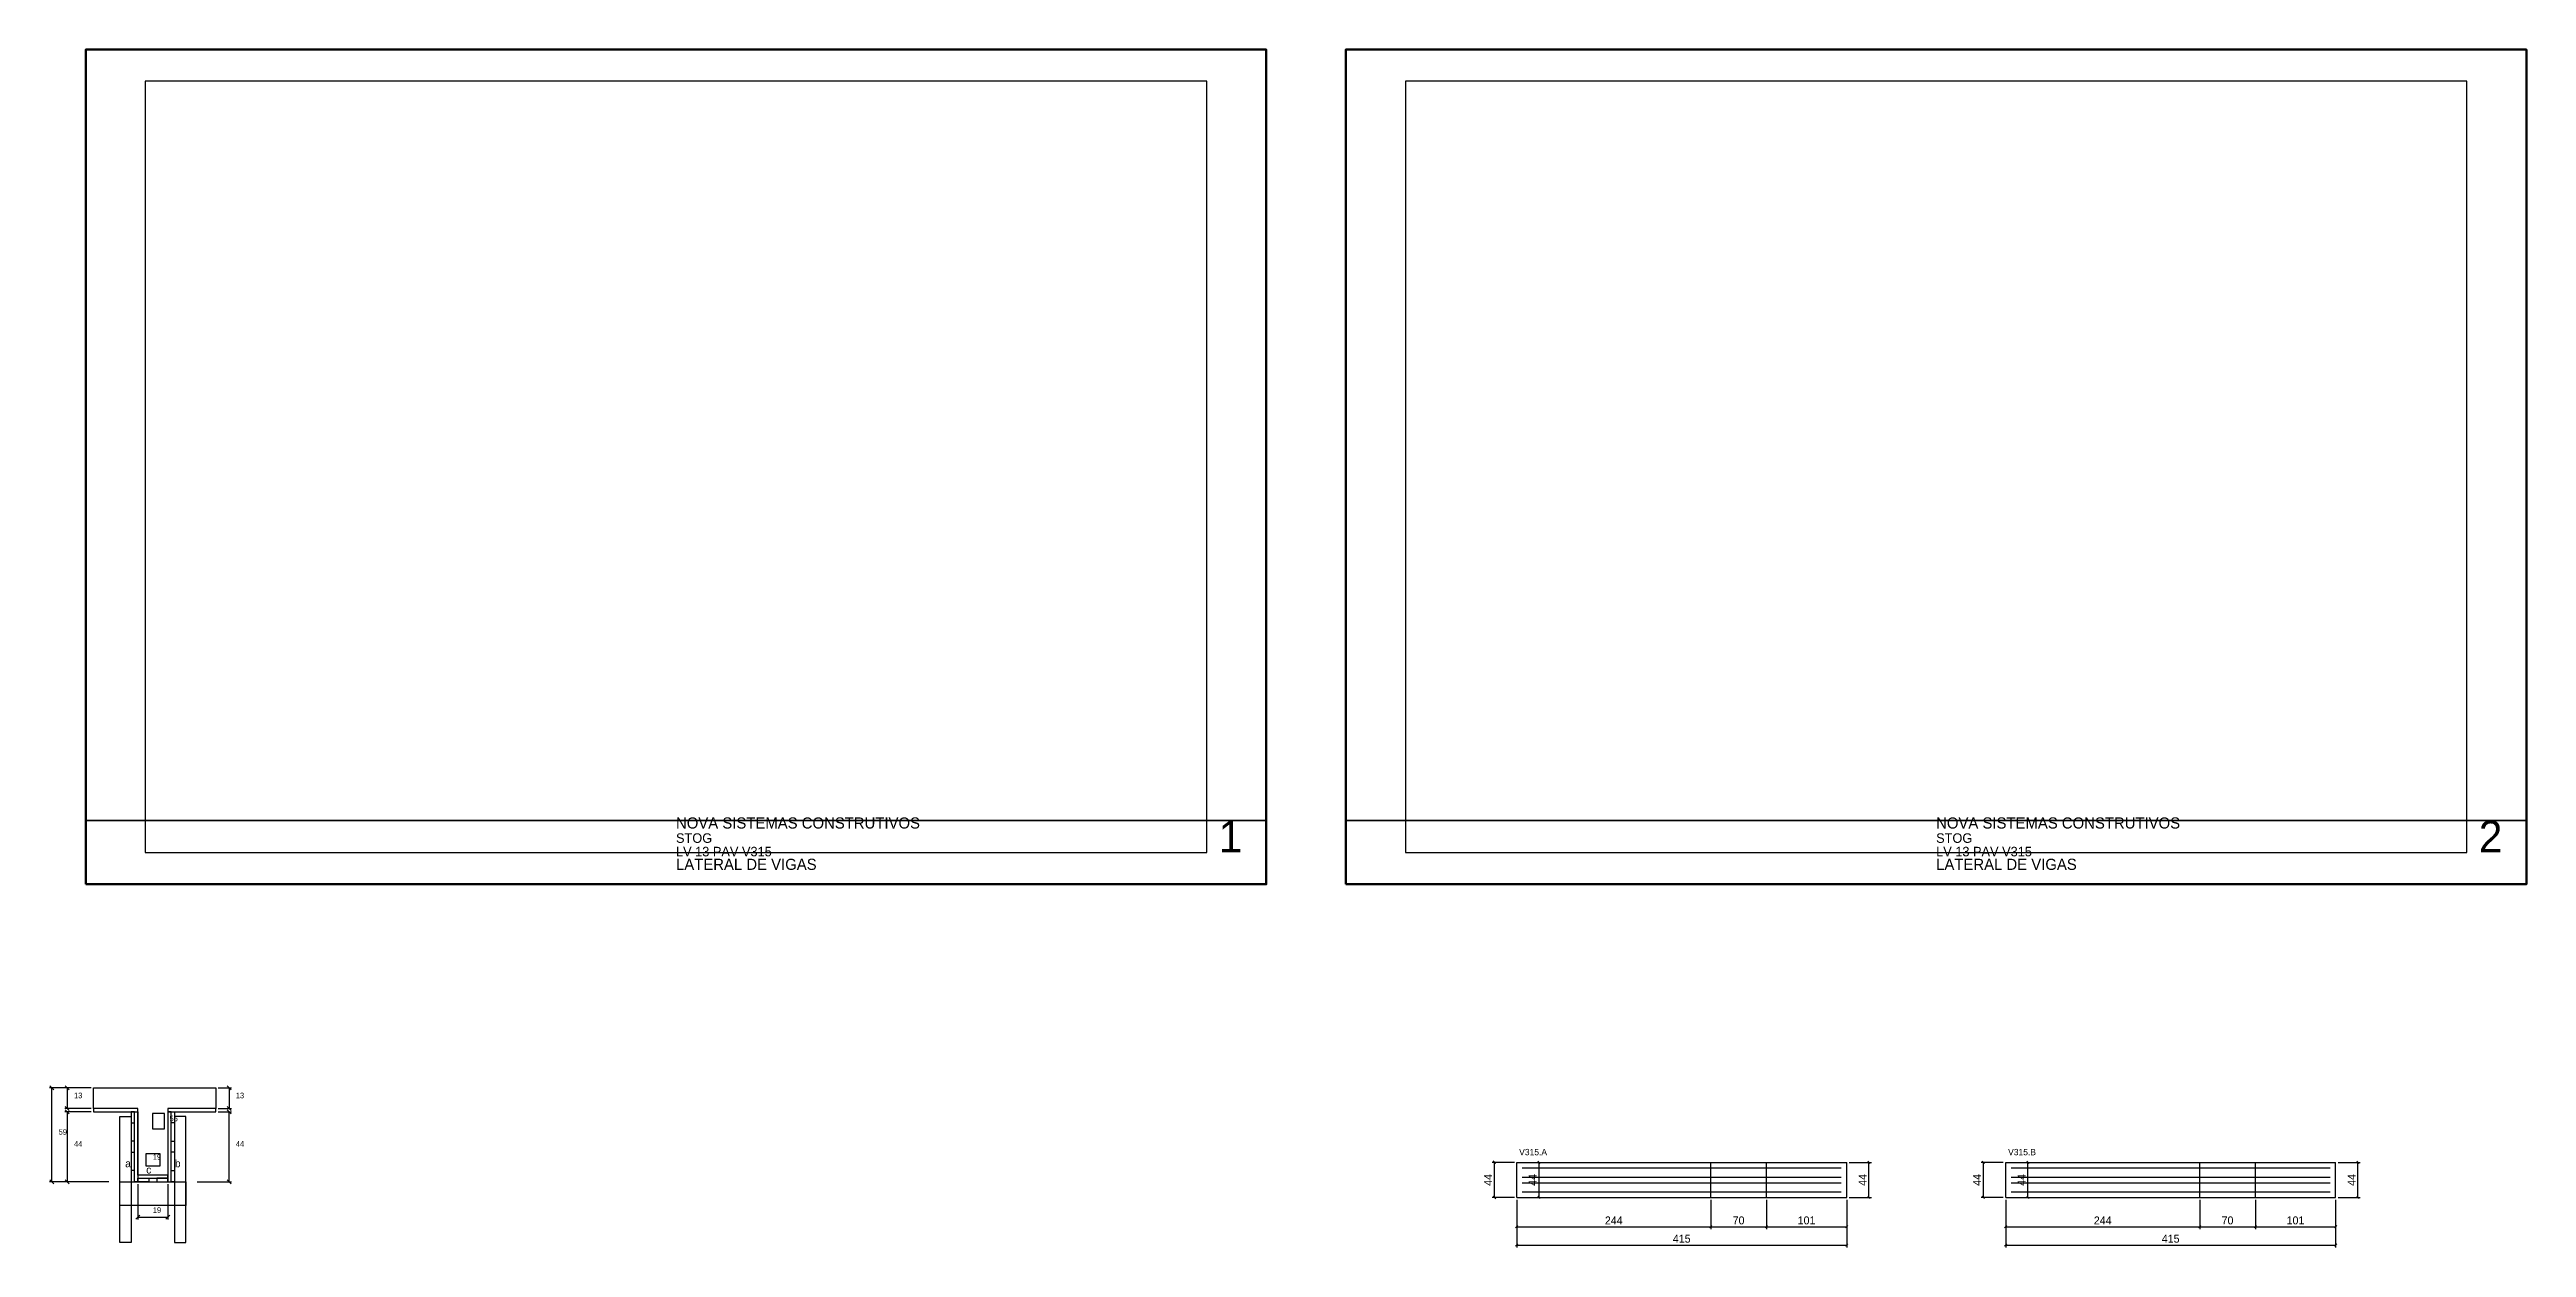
# Model space of a CAD drawing. Extents: x -9000 to 3070, y -257 to 1250.
# Drawn here: x -45 to 3070, y -257 to 1250 of the extents above.
import ezdxf

# ---------------------------------------------------------------- set-up
doc = ezdxf.new("R2010")
doc.units = 0
for name, color, linetype in [('CARIMBO', 255, 'Continuous'), ('CONCRETO', 251, 'Continuous'), ('COTA', 241, 'Continuous'), ('Cota Seção (2x)', 241, 'Continuous'), ('detalhes', 7, 'Continuous'), ('Folhas', 255, 'Continuous'), ('Madeira', 126, 'Continuous'), ('NOMENCLATURA', 7, 'Continuous'), ('Painéis', 200, 'Continuous'), ('SARR_2.2x7', 40, 'Continuous'), ('SARR_3.5x7', 81, 'Continuous')]:
    doc.layers.add(name, color=color, linetype=linetype)
doc.dimstyles.new('PAINEL', dxfattribs={"dimtxt": 10, "dimasz": 3, "dimexe": 3, "dimexo": 3, "dimgap": 3, "dimtad": 1, "dimblk": 'OBLIQUE', "dimblk1": 'OBLIQUE', "dimcen": 2.5, "dimclrd": 4, "dimclre": 4, "dimclrt": 240, "dimazin": 3, "dimtfac": 1, "dimtmove": 0, "dimatfit": 3})

# ---------------------------------------------------------------- blocks, each defined once
blk = doc.blocks.new('_OBLIQUE')
at = {"color": 0, "linetype": 'BYBLOCK'}
blk.add_line((-0.5, -0.5), (0.5, 0.5), dxfattribs=at)

msp = doc.modelspace()

# ---------------------------------------------------------------- linework, layer by layer
at = {"layer": 'CARIMBO', "lineweight": 35}
for p, q in [((0, 280), (1485, 280)), ((1585, 280), (3070, 280))]:
    msp.add_line(p, q, dxfattribs=at)
at = {"layer": 'CONCRETO', "color": 251}
msp.add_lwpolyline([(9.9, -82.25), (9.9, -56.25), (163.5, -56.25), (163.5, -82.25), (103.5, -82.25), (103.5, -166.25), (65.5, -166.25), (65.5, -82.25), (9.9, -82.25)], dxfattribs=at)
at = {"layer": 'COTA', "color": 4}
for p, q in [((6.9, -56.25), (-45.477, -56.25)), ((-42.477, -174.25), (-42.477, -56.25)), ((6.9, -56.25), (-26.157, -56.25)), ((-23.157, -56.25), (-23.157, -82.25)), ((166.5, -56.25), (183.372, -56.25)), ((180.372, -56.25), (180.372, -82.25)), ((6.9, -82.25), (-26.157, -82.25)), ((6.9, -86.25), (-26.157, -86.25)), ((-23.157, -86.25), (-23.157, -174.25)), ((166.5, -82.25), (183.372, -82.25)), ((166.5, -86.25), (183.372, -86.25)), ((180.372, -174.25), (180.372, -86.25)), ((28.9, -174.25), (-45.477, -174.25)), ((28.9, -174.25), (-26.157, -174.25)), ((65.5, -177.25), (65.5, -221.977)), ((103.5, -177.25), (103.5, -221.977)), ((140.1, -174.25), (183.372, -174.25)), ((65.5, -218.977), (103.5, -218.977))]:
    msp.add_line(p, q, dxfattribs=at)
at = {"layer": 'COTA'}
for points in [[(-39.977, -58.75), (-44.977, -53.75)], [(-20.657, -58.75), (-25.657, -53.75)], [(182.872, -58.75), (177.872, -53.75)], [(-25.657, -79.75), (-20.657, -84.75)], [(-20.657, -88.75), (-25.657, -83.75)], [(177.872, -79.75), (182.872, -84.75)], [(182.872, -88.75), (177.872, -83.75)], [(-44.977, -171.75), (-39.977, -176.75)], [(-25.657, -171.75), (-20.657, -176.75)], [(177.872, -171.75), (182.872, -176.75)], [(68, -216.477), (63, -221.477)], [(101, -221.477), (106, -216.477)]]:
    msp.add_lwpolyline(points, dxfattribs=at)
at = {"layer": 'Cota Seção (2x)', "color": 180}
for p, q in [((84, -88.583), (84, -107.917)), ((99, -88.583), (84, -88.583)), ((99, -107.917), (99, -88.583)), ((84, -107.917), (99, -107.917)), ((75.5, -139.25), (75.5, -154.25)), ((93.5, -139.25), (75.5, -139.25)), ((75.5, -154.25), (93.5, -154.25)), ((93.5, -154.25), (93.5, -139.25))]:
    msp.add_line(p, q, dxfattribs=at)
at = {"layer": 'Folhas', "lineweight": 50}
for points in [[(0, 200), (1485, 200), (1485, 1250), (0, 1250)], [(1585, 200), (3070, 200), (3070, 1250), (1585, 1250)]]:
    msp.add_lwpolyline(points, close=True, dxfattribs=at)
at = {"layer": 'Folhas', "lineweight": 25}
for points in [[(75, 240), (1410, 240), (1410, 1210), (75, 1210)], [(1660, 240), (2995, 240), (2995, 1210), (1660, 1210)]]:
    msp.add_lwpolyline(points, close=True, dxfattribs=at)
at = {"layer": 'Madeira', "color": 126}
for points in [[(57.1, -100.25), (61.5, -100.25), (61.5, -86.25), (57.1, -86.25), (57.1, -100.25)], [(111.9, -100.25), (107.5, -100.25), (107.5, -86.25), (111.9, -86.25), (111.9, -100.25)], [(57.1, -137.25), (61.5, -137.25), (61.5, -123.25), (57.1, -123.25), (57.1, -137.25)], [(111.9, -137.25), (107.5, -137.25), (107.5, -123.25), (111.9, -123.25), (111.9, -137.25)], [(57.1, -174.25), (61.5, -174.25), (61.5, -160.25), (57.1, -160.25), (57.1, -174.25)], [(65.5, -174.25), (65.5, -169.85), (79.5, -169.85), (79.5, -174.25), (65.5, -174.25)], [(103.5, -174.25), (103.5, -169.85), (89.5, -169.85), (89.5, -174.25), (103.5, -174.25)], [(111.9, -174.25), (107.5, -174.25), (107.5, -160.25), (111.9, -160.25), (111.9, -174.25)]]:
    msp.add_lwpolyline(points, dxfattribs=at)
at = {"layer": 'Painéis'}
for p, q in [((1800, -150), (2044, -150)), ((1800, -194), (1800, -150)), ((2044, -194), (2044, -150)), ((2044, -194), (2044, -150)), ((2044, -150), (2114, -150)), ((2044, -194), (2044, -150)), ((2114, -194), (2114, -150)), ((2114, -194), (2114, -150)), ((2114, -150), (2215, -150)), ((2114, -194), (2114, -150)), ((2215, -194), (2215, -150)), ((2415, -150), (2659, -150)), ((2415, -194), (2415, -150)), ((2659, -194), (2659, -150)), ((2659, -194), (2659, -150)), ((2659, -150), (2729, -150)), ((2659, -194), (2659, -150)), ((2729, -194), (2729, -150)), ((2729, -194), (2729, -150)), ((2729, -150), (2830, -150)), ((2729, -194), (2729, -150)), ((2830, -194), (2830, -150)), ((1800, -194), (2044, -194)), ((2044, -194), (2114, -194)), ((2114, -194), (2215, -194)), ((2415, -194), (2659, -194)), ((2659, -194), (2729, -194)), ((2729, -194), (2830, -194))]:
    msp.add_line(p, q, dxfattribs=at)
at = {"layer": 'Painéis', "color": 200}
for points in [[(65.5, -86.25), (65.5, -82.25), (9.9, -82.25), (9.9, -86.25), (65.5, -86.25)], [(61.5, -86.25), (65.5, -86.25), (65.5, -174.25), (61.5, -174.25), (61.5, -86.25)], [(163.5, -86.25), (163.5, -82.25), (103.5, -82.25), (103.5, -86.25), (163.5, -86.25)], [(107.5, -86.25), (103.5, -86.25), (103.5, -174.25), (107.5, -174.25), (107.5, -86.25)], [(103.5, -169.85), (103.5, -166.25), (65.5, -166.25), (65.5, -169.85), (103.5, -169.85)]]:
    msp.add_lwpolyline(points, dxfattribs=at)
at = {"layer": 'SARR_2.2x7'}
for points in [[(1807, -157), (2044, -157)], [(1807, -157), (2044, -157)], [(1807, -168.5), (2044, -168.5)], [(1807, -168.5), (2044, -168.5)], [(1807, -175.5), (2044, -175.5)], [(1807, -175.5), (2044, -175.5)], [(2044, -157), (2114, -157)], [(2044, -157), (2114, -157)], [(2044, -168.5), (2114, -168.5)], [(2044, -168.5), (2114, -168.5)], [(2044, -175.5), (2114, -175.5)], [(2044, -175.5), (2114, -175.5)], [(2114, -157), (2208, -157)], [(2114, -157), (2208, -157)], [(2114, -168.5), (2208, -168.5)], [(2114, -168.5), (2208, -168.5)], [(2114, -175.5), (2208, -175.5)], [(2114, -175.5), (2208, -175.5)], [(2422, -157), (2659, -157)], [(2422, -157), (2659, -157)], [(2422, -168.5), (2659, -168.5)], [(2422, -168.5), (2659, -168.5)], [(2422, -175.5), (2659, -175.5)], [(2422, -175.5), (2659, -175.5)], [(2659, -157), (2729, -157)], [(2659, -157), (2729, -157)], [(2659, -168.5), (2729, -168.5)], [(2659, -168.5), (2729, -168.5)], [(2659, -175.5), (2729, -175.5)], [(2659, -175.5), (2729, -175.5)], [(2729, -157), (2823, -157)], [(2729, -157), (2823, -157)], [(2729, -168.5), (2823, -168.5)], [(2729, -168.5), (2823, -168.5)], [(2729, -175.5), (2823, -175.5)], [(2729, -175.5), (2823, -175.5)], [(1807, -187), (2044, -187)], [(1807, -187), (2044, -187)], [(2044, -187), (2114, -187)], [(2044, -187), (2114, -187)], [(2114, -187), (2208, -187)], [(2114, -187), (2208, -187)], [(2422, -187), (2659, -187)], [(2422, -187), (2659, -187)], [(2659, -187), (2729, -187)], [(2659, -187), (2729, -187)], [(2729, -187), (2823, -187)], [(2729, -187), (2823, -187)]]:
    msp.add_lwpolyline(points, dxfattribs=at)
at = {"layer": 'SARR_3.5x7', "color": 81}
for points in [[(43.1, -92.25), (57.1, -92.25), (57.1, -250.728), (43.1, -250.728), (43.1, -92.25)], [(125.9, -92.25), (111.9, -92.25), (111.9, -250.728), (125.9, -250.728), (125.9, -92.25)], [(43.1, -174.25), (125.9, -174.25), (125.9, -204.308), (43.1, -204.308), (43.1, -174.25)]]:
    msp.add_lwpolyline(points, dxfattribs=at)

# ---------------------------------------------------------------- texts
at = {"layer": 'CARIMBO'}
for s, height, p in [('NOVA SISTEMAS CONSTRUTIVOS', 14, (742.5, 270)), ('NOVA SISTEMAS CONSTRUTIVOS', 14, (2327.5, 270)), ('2', 40, (3010, 240)), ('STOG', 12, (742.5, 252)), ('1', 40, (1425, 240)), ('STOG', 12, (2327.5, 252)), ('LV 13 PAV V315', 12, (742.5, 235)), ('LATERAL DE VIGAS', 14, (742.5, 218)), ('LV 13 PAV V315', 12, (2327.5, 235)), ('LATERAL DE VIGAS', 14, (2327.5, 218))]:
    msp.add_text(s, height=height, dxfattribs=at).set_placement(p)
at = {"layer": 'COTA', "color": 1}
for s, p in [('13', (-14.657, -69.25)), ('13', (188.872, -69.25)), ('59', (-33.977, -115.25)), ('44', (-14.657, -130.25)), ('44', (188.872, -130.25)), ('19', (84.5, -213.477))]:
    msp.add_text(s, height=7, dxfattribs=at).set_placement(p)
at = {"layer": 'Cota Seção (2x)', "color": 1}
for s, p in [('55', (105.5, -98.25)), ('19', (84.5, -146.75))]:
    msp.add_text(s, height=7, dxfattribs=at).set_placement(p)
at = {"layer": 'detalhes', "color": 4}
for s, p in [('a', (49.671, -156.049)), ('b', (112.214, -156.06)), ('c', (76.1, -164.014))]:
    msp.add_text(s, height=9.6, dxfattribs=at).set_placement(p)
at = {"layer": 'NOMENCLATURA'}
for s, p in [('V315.A', (1803, -141)), ('V315.B', (2418, -141))]:
    msp.add_text(s, height=8, dxfattribs=at).set_placement(p)

# ---------------------------------------------------------------- dimensions: what is measured, and where the dimension line sits
at = {"layer": 'COTA'}
for base, p1, p2 in [((1772, -194), (1800, -194), (1800, -150)), ((1828, -194), (1800, -194), (1800, -150)), ((2243, -194), (2215, -194), (2215, -150)), ((2243, -194), (2215, -194), (2215, -150)), ((2387, -194), (2415, -194), (2415, -150)), ((2443, -194), (2415, -194), (2415, -150)), ((2858, -194), (2830, -194), (2830, -150)), ((2858, -194), (2830, -194), (2830, -150))]:
    msp.add_linear_dim(base=base, p1=p1, p2=p2, angle=90, dimstyle='PAINEL', dxfattribs=at).render()
for base, p1, p2 in [((1800, -231), (1800, -194), (2044, -194)), ((1800, -254), (1800, -194), (2215, -194)), ((2044, -231), (2044, -194), (2114, -194)), ((2114, -231), (2114, -194), (2215, -194)), ((2415, -231), (2415, -194), (2659, -194)), ((2415, -254), (2415, -194), (2830, -194)), ((2659, -231), (2659, -194), (2729, -194)), ((2729, -231), (2729, -194), (2830, -194))]:
    msp.add_linear_dim(base=base, p1=p1, p2=p2, dimstyle='PAINEL', dxfattribs=at).render()

doc.saveas('drawing.dxf')
